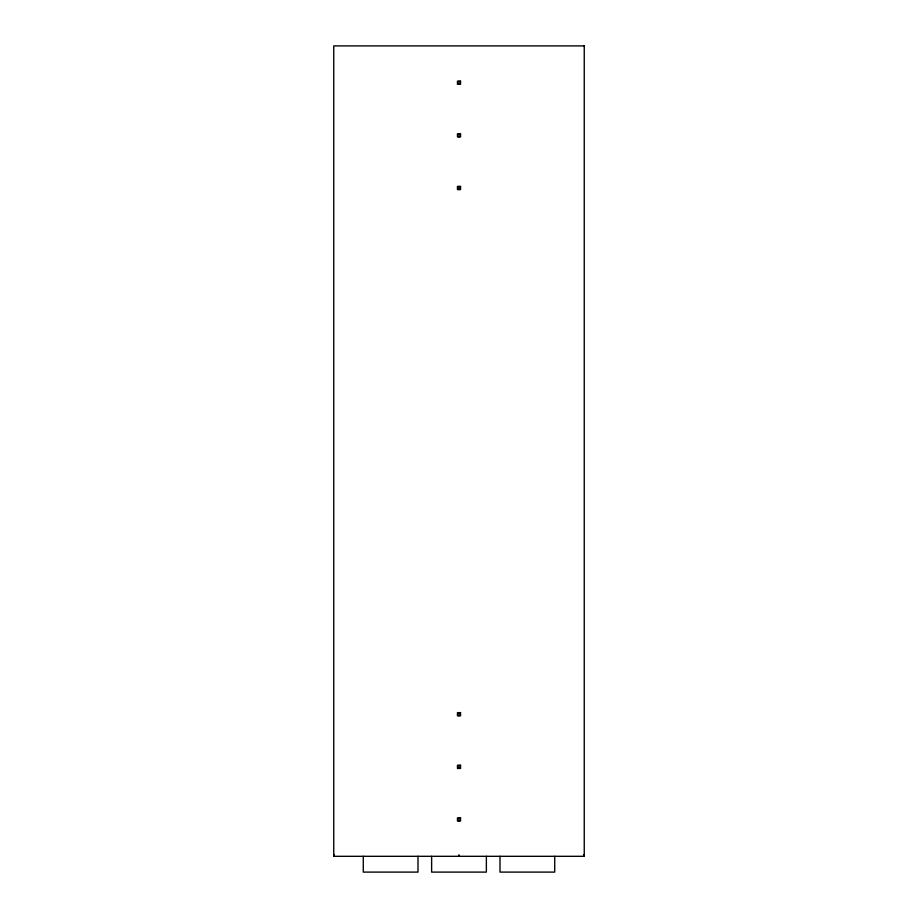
<?xml version="1.0" encoding="UTF-8"?>
<svg xmlns="http://www.w3.org/2000/svg" width="918" height="918" viewBox="0 0 918 918"><rect width="100%" height="100%" fill="white"/><g stroke="black" fill="none" stroke-linecap="round" stroke-linejoin="round"><path stroke-width="1.38" d="M583.722 854.738L583.722 856.31M554.724 856.31L554.724 872.1L500 872.1L500 856.31M486.368 856.31L486.368 872.1L431.632 872.1L431.632 856.31M459 81.163L459 84.318M459 133.787L459 136.943M459 186.411L459 189.567M459 712.643L459 715.81M459 765.268L459 768.435M459 817.892L459 821.059M459 854.738L459 856.31M418 856.31L418 872.1L363.276 872.1L363.276 856.31M334.278 854.738L334.278 856.31M584.25 45.9L333.75 45.9L333.75 856.31L584.25 856.31L584.25 45.9M460.538 81.163L457.462 81.163L457.462 84.318L460.538 84.318L460.538 81.163M460.538 133.787L457.462 133.787L457.462 136.943L460.538 136.943L460.538 133.787M460.538 186.411L457.462 186.411L457.462 189.567L460.538 189.567L460.538 186.411M460.538 712.643L457.462 712.643L457.462 715.81L460.538 715.81L460.538 712.643M460.538 765.268L457.462 765.268L457.462 768.435L460.538 768.435L460.538 765.268M460.538 817.892L457.462 817.892L457.462 821.059L460.538 821.059L460.538 817.892"/></g></svg>
